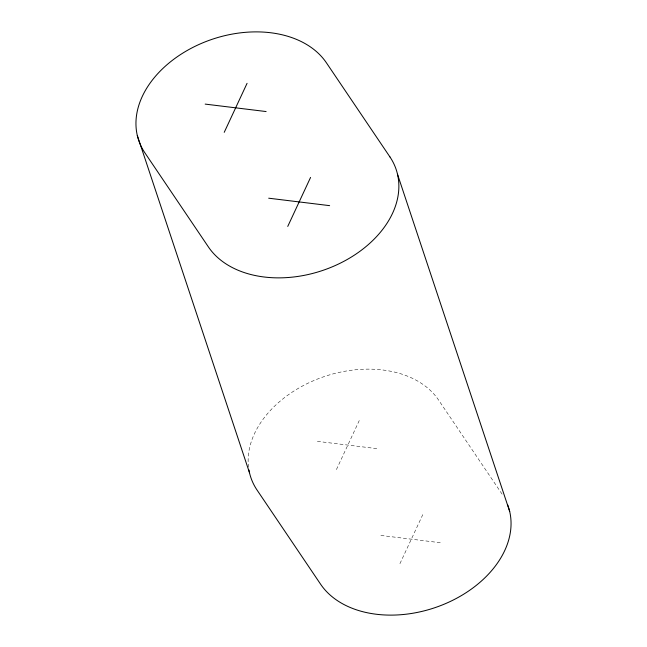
<?xml version="1.0" encoding="UTF-8"?>
<svg xmlns="http://www.w3.org/2000/svg" width="647" height="647" viewBox="0 0 647 647"><rect width="100%" height="100%" fill="white"/><g stroke="black" fill="none" stroke-linecap="round" stroke-linejoin="round"><path stroke-width="0.49" stroke-dasharray="3.23 2.43" d="M336.424 469.576L359.255 420.574M399.935 563.674L422.766 514.664M317.37 441.351L378.309 448.8M380.881 535.449L441.82 542.898M502.104 494.154L438.593 400.056A102.275 72.448 -18.4 0 0 322.513 377.177A102.275 72.448 -18.4 0 0 248.505 467.118"/><path stroke-width="0.97" d="M224.234 132.336L247.065 83.326M287.745 226.426L310.576 177.424M205.18 104.102L266.119 111.551M268.691 198.2L329.63 205.649M397.509 174.269L509.699 511.518M137.301 135.482L249.491 472.731M248.925 469.948A102.275 72.448 -18.4 0 0 257.077 490.094L320.588 584.192A102.275 72.448 -18.4 0 0 444.99 603.845A102.275 72.448 -18.4 0 0 507.669 504.846M389.923 156.906L326.411 62.808A102.275 72.448 -18.4 0 0 194.367 46.665A102.275 72.448 -18.4 0 0 144.896 152.846L208.407 246.944A102.275 72.448 -18.4 0 0 340.443 263.086A102.275 72.448 -18.4 0 0 389.923 156.906"/></g></svg>
